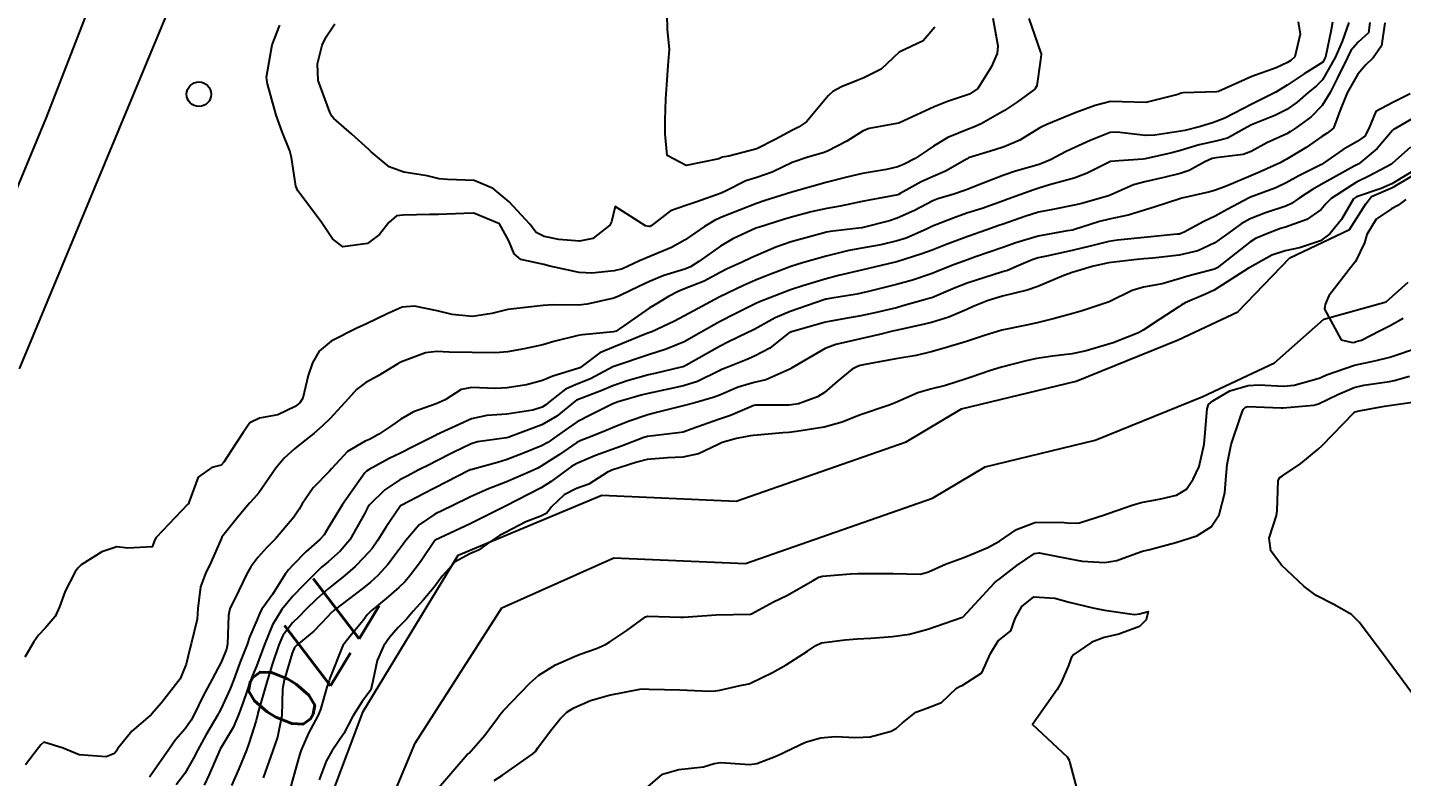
# Model space of a CAD drawing. Header units: metres. Extents: x 307586 to 320046, y 7427249 to 7434250.
# Drawn here: x 318966.1 to 319044, y 7429370.7 to 7429413.1 of the extents above; entities that cross this region are included whole.
import ezdxf
from ezdxf.enums import TextEntityAlignment as Align

# ---------------------------------------------------------------- set-up
doc = ezdxf.new("R2010")
doc.units = ezdxf.units.M
doc.header["$MEASUREMENT"] = 0
for name, color, linetype in [('Cotas', 45, 'Continuous'), ('Curvas de Nivel 1m', 11, 'Continuous'), ('Curvas de Nivel 5m', 15, 'Continuous'), ('Hidrografia', 140, 'Continuous'), ('Linha Férrea', 20, 'Continuous'), ('Postes', 20, 'Continuous')]:
    doc.layers.add(name, color=color, linetype=linetype)
doc.styles.add('Style-STANDARD', font='STANDARD.shx')

msp = doc.modelspace()

# ---------------------------------------------------------------- linework, layer by layer
at = {"layer": 'Curvas de Nivel 1m', "flags": 128}
for points, elevation in [([(319017.524, 7429413.117), (319016.859, 7429412.344), (319015.503, 7429411.71), (319014.468, 7429410.746), (319013.488, 7429410.246), (319013.111, 7429410.109), (319012.226, 7429409.743), (319011.745, 7429409.483), (319011.478, 7429409.234), (319010.236, 7429407.768), (319009.783, 7429407.45), (319009.456, 7429407.293), (319008.475, 7429406.758), (319007.437, 7429406.228), (319005.849, 7429405.816), (319005.492, 7429405.76), (319005.432, 7429405.74), (319005.273, 7429405.664), (319003.427, 7429405.279), (319002.34, 7429405.861), (319002.227, 7429407.08), (319002.226, 7429407.862), (319002.273, 7429409.06), (319002.337, 7429409.861), (319002.4, 7429410.954), (319002.488, 7429411.86), (319002.362, 7429413.02), (319002.34, 7429413.862)], 778), ([(319040.062, 7429413.412), (319039.972, 7429412.968), (319039.655, 7429411.418), (319039.5, 7429411.148), (319038.451, 7429410.473), (319037.487, 7429409.848), (319036.839, 7429409.446), (319035.942, 7429408.992), (319035.476, 7429408.759), (319033.955, 7429407.97), (319033.466, 7429407.774), (319033.247, 7429407.71), (319032.582, 7429407.499), (319031.695, 7429407.272), (319031.459, 7429407.227), (319029.988, 7429406.999), (319029.455, 7429406.979), (319027.831, 7429407.183), (319027.457, 7429407.161), (319026.32, 7429406.702), (319025.444, 7429406.306), (319024.957, 7429406.07), (319024.082, 7429405.6), (319023.43, 7429405.348), (319022.084, 7429404.966), (319021.424, 7429404.744), (319019.911, 7429404.146), (319019.416, 7429403.951), (319019.207, 7429403.87), (319018.589, 7429403.668), (319017.685, 7429403.401), (319017.407, 7429403.286), (319016.357, 7429402.732), (319015.392, 7429402.298), (319014.94, 7429402.156), (319013.383, 7429401.758), (319013.358, 7429401.755), (319013.188, 7429401.732), (319011.582, 7429401.547), (319011.38, 7429401.507), (319011.037, 7429401.412), (319009.375, 7429400.953), (319008.502, 7429400.658), (319007.367, 7429400.174), (319007.114, 7429400.054), (319006.595, 7429399.808), (319005.746, 7429399.427), (319005.354, 7429399.217), (319004.452, 7429398.727), (319003.34, 7429398.292), (319003.018, 7429398.173), (319002.421, 7429397.859), (319001.74, 7429397.455), (319001.326, 7429397.192), (318999.461, 7429395.898), (318999.312, 7429395.85), (318997.549, 7429395.68), (318997.31, 7429395.642), (318995.935, 7429395.305), (318995.305, 7429395.119), (318994.241, 7429394.895), (318993.301, 7429394.73), (318992.616, 7429394.66), (318991.3, 7429394.679), (318990.001, 7429394.711), (318989.3, 7429394.74), (318988.655, 7429394.671), (318987.294, 7429394.163), (318987.211, 7429394.123), (318987.082, 7429394.042), (318985.972, 7429393.364), (318985.277, 7429392.986), (318984.746, 7429392.592), (318984.284, 7429392.075), (318983.251, 7429390.943), (318982.817, 7429390.525), (318982.32, 7429390.099), (318981.725, 7429389.616), (318981.23, 7429389.231), (318980.636, 7429388.705), (318980.18, 7429388.125), (318979.199, 7429386.728), (318978.928, 7429386.41), (318978.679, 7429386.145), (318977.992, 7429385.345), (318977.174, 7429384.297), (318977.118, 7429384.216), (318977.087, 7429384.161), (318976.499, 7429382.821), (318976.179, 7429382.17), (318975.892, 7429381.416), (318975.746, 7429380.174), (318975.707, 7429379.581), (318975.365, 7429378.177), (318975.308, 7429377.961), (318975.081, 7429377.017), (318974.749, 7429376.185), (318973.699, 7429374.84), (318973.138, 7429374.209), (318973.1, 7429374.162), (318973.051, 7429374.107), (318972.018, 7429373.235), (318971.202, 7429372.228), (318971.136, 7429372.115), (318971.02, 7429371.957), (318970.55, 7429371.768), (318969.019, 7429371.891), (318968.12, 7429372.269), (318967.026, 7429372.607), (318966.846, 7429372.461), (318966.726, 7429372.283), (318965.99, 7429371.314)], 774), ([(319040.972, 7429413.398), (319040.599, 7429412.322), (319040.205, 7429411.409), (319039.49, 7429410.137), (319039.129, 7429409.781), (319038.677, 7429409.428), (319038.046, 7429408.866), (319037.473, 7429408.465), (319036.792, 7429408.125), (319035.464, 7429407.59), (319035.225, 7429407.464), (319034.106, 7429406.828), (319033.45, 7429406.656), (319032.495, 7429406.451), (319031.442, 7429406.136), (319030.952, 7429406.006), (319029.435, 7429405.669), (319029.326, 7429405.65), (319027.942, 7429405.555), (319027.478, 7429405.514), (319027.432, 7429405.5), (319026.153, 7429404.845), (319025.423, 7429404.577), (319024.008, 7429404.19), (319023.417, 7429404.009), (319023.122, 7429403.907), (319022.332, 7429403.621), (319021.66, 7429403.377), (319021.408, 7429403.288), (319020.191, 7429402.858), (319019.397, 7429402.594), (319018.701, 7429402.359), (319017.385, 7429401.845), (319017.274, 7429401.792), (319017.049, 7429401.683), (319015.897, 7429401.175), (319015.376, 7429401.007), (319014.458, 7429400.798), (319013.372, 7429400.594), (319012.647, 7429400.46), (319011.367, 7429400.155), (319010.012, 7429399.77), (319009.36, 7429399.557), (319008.071, 7429399.073), (319007.348, 7429398.783), (319006.666, 7429398.484), (319005.333, 7429397.835), (319005.303, 7429397.82), (319003.322, 7429396.766), (319002.724, 7429396.451), (319001.476, 7429395.868), (319001.358, 7429395.824), (319001.312, 7429395.808), (319001.204, 7429395.764), (318999.304, 7429394.991), (318998.538, 7429394.67), (318997.531, 7429393.918), (318997.39, 7429393.82), (318997.291, 7429393.787), (318995.878, 7429393.34), (318995.28, 7429393.102), (318994.377, 7429392.853), (318993.274, 7429392.681), (318992.594, 7429392.656), (318991.274, 7429392.712), (318990.683, 7429392.588), (318989.761, 7429392.013), (318989.261, 7429391.787), (318987.972, 7429391.317), (318987.252, 7429390.917), (318986.737, 7429390.556), (318986.016, 7429390.052), (318985.512, 7429389.784), (318985.237, 7429389.667), (318984.231, 7429389.072), (318983.317, 7429388.088), (318983.212, 7429387.969), (318982.283, 7429387.018), (318981.663, 7429386.105), (318981.487, 7429385.81), (318981.185, 7429385.363), (318980.157, 7429384.125), (318979.669, 7429383.628), (318979.157, 7429383.072), (318978.749, 7429382.544), (318978.528, 7429382.146), (318978.078, 7429381.206), (318977.561, 7429380.156), (318977.483, 7429379.791), (318977.431, 7429378.157), (318977.374, 7429377.873), (318977.083, 7429377.181), (318976.737, 7429376.503), (318976.557, 7429376.165), (318976.036, 7429375.197), (318975.542, 7429374.175), (318975.378, 7429373.847), (318975.041, 7429373.368), (318974.488, 7429372.731), (318974.099, 7429372.194), (318973.007, 7429370.618)], 773), ([(319042.162, 7429413.384), (319042.1, 7429412.808), (319041.516, 7429412.277), (319041.102, 7429411.804), (319040.902, 7429411.399), (319040.344, 7429410.259), (319039.914, 7429409.414), (319039.476, 7429408.686), (319038.855, 7429408.04), (319038.016, 7429407.434), (319037.681, 7429407.216), (319037.458, 7429407.088), (319036.34, 7429406.561), (319035.442, 7429406.076), (319034.99, 7429405.916), (319033.436, 7429405.725), (319033.241, 7429405.687), (319032.815, 7429405.496), (319031.933, 7429405), (319031.426, 7429404.825), (319030.502, 7429404.602), (319029.421, 7429404.361), (319028.779, 7429404.186), (319027.413, 7429403.577), (319027.367, 7429403.56), (319025.843, 7429403.139), (319025.405, 7429403.03), (319024.202, 7429402.796), (319023.398, 7429402.634), (319022.613, 7429402.4), (319021.388, 7429401.964), (319021.145, 7429401.876), (319020.468, 7429401.644), (319019.379, 7429401.257), (319018.215, 7429400.831), (319017.371, 7429400.491), (319016.783, 7429400.271), (319015.364, 7429399.833), (319014.867, 7429399.707), (319013.359, 7429399.348), (319012.052, 7429399.047), (319011.354, 7429398.871), (319010.041, 7429398.467), (319009.34, 7429398.237), (319009.006, 7429398.116), (319008.162, 7429397.792), (319007.573, 7429397.555), (319007.329, 7429397.442), (319006.242, 7429396.893), (319005.319, 7429396.428), (319004.28, 7429395.835), (319003.307, 7429395.301), (319002.287, 7429394.876), (319001.3, 7429394.555), (318999.329, 7429393.899), (318999.301, 7429393.892), (318997.999, 7429393.196), (318997.278, 7429392.917), (318996.581, 7429392.619), (318995.719, 7429391.935), (318995.475, 7429391.723), (318995.259, 7429391.598), (318994.738, 7429391.428), (318993.255, 7429391.185), (318992.127, 7429391.109), (318991.252, 7429390.925), (318989.271, 7429390.02), (318989.251, 7429390.011), (318987.933, 7429389.333), (318987.227, 7429388.989), (318986.585, 7429388.684), (318985.459, 7429388.058), (318985.31, 7429387.961), (318985.211, 7429387.859), (318983.946, 7429386.079), (318983.18, 7429384.805), (318982.911, 7429384.357), (318982.66, 7429384.095), (318981.872, 7429383.393), (318981.151, 7429382.648), (318980.889, 7429382.372), (318980.694, 7429382.117), (318979.975, 7429380.971), (318979.37, 7429380.136), (318979.283, 7429379.975), (318979.114, 7429379.562), (318978.687, 7429378.556), (318978.54, 7429378.146), (318978.134, 7429377.098), (318977.782, 7429376.153), (318977.592, 7429375.63), (318977.056, 7429374.474), (318976.945, 7429374.27), (318976.884, 7429374.162), (318976.199, 7429373.005), (318975.749, 7429372.173), (318975.503, 7429371.69), (318975.009, 7429370.829), (318974.521, 7429370.187)], 772), ([(319043.029, 7429413.375), (319042.829, 7429412.061), (319042.359, 7429411.381), (319041.921, 7429410.963), (319041.494, 7429410.456), (319040.894, 7429409.399), (319040.491, 7429408.423), (319040.107, 7429407.41), (319039.756, 7429407.118), (319039.455, 7429406.925), (319038.567, 7429406.308), (319037.436, 7429405.622), (319037.316, 7429405.56), (319037.081, 7429405.444), (319035.947, 7429404.935), (319035.425, 7429404.706), (319034.079, 7429404.14), (319033.417, 7429403.895), (319033.108, 7429403.801), (319031.859, 7429403.506), (319031.496, 7429403.425), (319031.411, 7429403.395), (319030, 7429402.935), (319029.401, 7429402.749), (319028.476, 7429402.47), (319027.393, 7429402.243), (319026.845, 7429402.112), (319025.384, 7429401.641), (319025.339, 7429401.626), (319025.024, 7429401.585), (319023.38, 7429401.285), (319022.099, 7429400.9), (319021.373, 7429400.636), (319019.818, 7429400.104), (319019.366, 7429399.948), (319019.156, 7429399.871), (319018.628, 7429399.667), (319017.723, 7429399.313), (319017.358, 7429399.172), (319016.25, 7429398.795), (319015.351, 7429398.538), (319013.767, 7429398.144), (319013.346, 7429398.042), (319013.089, 7429397.989), (319011.561, 7429397.748), (319011.376, 7429397.716), (319011.342, 7429397.711), (319011.282, 7429397.691), (319009.325, 7429397.009), (319008.462, 7429396.648), (319007.315, 7429396.019), (319007.173, 7429395.942), (319006.885, 7429395.804), (319005.829, 7429395.294), (319005.305, 7429395.031), (319003.399, 7429393.953), (319003.293, 7429393.894), (319003.264, 7429393.88), (319003.151, 7429393.851), (319001.649, 7429393.505), (319001.286, 7429393.416), (319000.087, 7429393.082), (318999.276, 7429392.8), (318998.642, 7429392.536), (318997.264, 7429392.006), (318997.206, 7429391.978), (318997.13, 7429391.921), (318996.099, 7429391.087), (318995.249, 7429390.579), (318993.589, 7429389.965), (318993.332, 7429389.878), (318993.241, 7429389.855), (318991.603, 7429389.621), (318991.236, 7429389.512), (318990.214, 7429389.019), (318989.22, 7429388.514), (318988.897, 7429388.344), (318988.279, 7429388.029), (318987.58, 7429387.666), (318987.207, 7429387.475), (318986.343, 7429386.907), (318985.485, 7429386.057), (318985.366, 7429385.884), (318985.188, 7429385.55), (318984.357, 7429384.072), (318983.824, 7429383.42), (318983.154, 7429382.847), (318982.747, 7429382.496), (318982.345, 7429382.098), (318981.737, 7429381.504), (318981.131, 7429380.876), (318980.503, 7429380.119), (318979.976, 7429379.261), (318979.534, 7429378.133), (318979.081, 7429376.912), (318978.843, 7429376.375), (318978.754, 7429376.143), (318978.328, 7429374.879), (318978.061, 7429374.15), (318977.756, 7429373.439), (318977.024, 7429372.207), (318977.006, 7429372.177), (318976.996, 7429372.16), (318976.401, 7429370.774), (318976.107, 7429370.169)], 771), ([(319022.849, 7429413.617), (319023.504, 7429411.703), (319023.54, 7429411.61), (319023.541, 7429411.571), (319023.5, 7429411.274), (319023.305, 7429409.792), (319023.189, 7429409.613), (319022.202, 7429408.897), (319021.471, 7429408.404), (319020.144, 7429407.65), (319019.669, 7429407.447), (319019.459, 7429407.372), (319018.257, 7429406.866), (319017.443, 7429406.375), (319017.035, 7429406.09), (319016.409, 7429405.69), (319015.771, 7429405.355), (319015.428, 7429405.216), (319014.775, 7429405.058), (319013.424, 7429404.835), (319012.529, 7429404.632), (319011.419, 7429404.332), (319009.413, 7429403.78), (319007.902, 7429403.298), (319007.403, 7429403.124), (319006.455, 7429402.751), (319005.391, 7429402.334), (319005.036, 7429402.178), (319004.463, 7429401.834), (319003.375, 7429401.079), (319002.586, 7429400.642), (319001.366, 7429400.136), (319000.773, 7429399.879), (318999.811, 7429399.438), (318999.354, 7429399.307), (318998.074, 7429399.191), (318997.352, 7429399.225), (318995.704, 7429399.59), (318995.359, 7429399.678), (318994.063, 7429399.959), (318993.676, 7429400.275), (318993.373, 7429401.007), (318992.843, 7429401.975), (318991.392, 7429402.586), (318990.816, 7429402.574), (318989.39, 7429402.509), (318988.902, 7429402.513), (318987.39, 7429402.479), (318987.01, 7429402.424), (318986.581, 7429402.048), (318986.048, 7429401.381), (318985.371, 7429400.866), (318983.97, 7429400.682), (318983.373, 7429401.124), (318982.743, 7429402.096), (318981.409, 7429403.846), (318981.305, 7429404.112), (318981.061, 7429405.748), (318980.966, 7429406.117), (318980.521, 7429407.201), (318980.181, 7429408.129), (318979.696, 7429409.92), (318979.655, 7429410.137), (318979.646, 7429410.299), (318979.972, 7429412.133), (318980.405, 7429413.241)], 776), ([(319020.803, 7429413.641), (319021.085, 7429412.061), (319021.046, 7429411.637), (319020.713, 7429410.86), (319019.952, 7429409.653), (319019.48, 7429409.331), (319018.241, 7429408.907), (319017.472, 7429408.613), (319015.517, 7429407.709), (319015.48, 7429407.693), (319015.463, 7429407.683), (319013.794, 7429407.389), (319013.456, 7429407.246), (319012.528, 7429406.658), (319011.438, 7429406.105), (319011.182, 7429406.008), (319010.329, 7429405.767), (319009.43, 7429405.452), (319008.302, 7429404.914), (319007.421, 7429404.599), (319006.816, 7429404.409), (319005.623, 7429403.818), (319005.481, 7429403.75), (319005.411, 7429403.725), (319004.022, 7429403.223), (319003.401, 7429403.023), (319002.529, 7429402.725), (319001.434, 7429401.869), (319001.405, 7429401.847), (319001.383, 7429401.838), (319001.333, 7429401.821), (319001.115, 7429401.874), (318999.399, 7429402.963), (318999.19, 7429402.098), (318999.107, 7429401.903), (318998.144, 7429401.143), (318997.374, 7429400.989), (318996.216, 7429401.091), (318995.376, 7429401.254), (318994.928, 7429401.496), (318994.563, 7429401.952), (318993.402, 7429403.226), (318992.483, 7429403.979), (318991.417, 7429404.432), (318989.902, 7429404.497), (318989.418, 7429404.536), (318988.752, 7429404.694), (318987.422, 7429404.908), (318986.585, 7429405.213), (318985.58, 7429406.068), (318985.498, 7429406.134), (318985.434, 7429406.185), (318984.469, 7429407.054), (318983.452, 7429407.949), (318983.343, 7429408.091), (318983.233, 7429408.316), (318982.578, 7429410.099), (318982.535, 7429411.057), (318982.805, 7429412.097), (318983.022, 7429412.584), (318983.521, 7429413.316)], 777), ([(319045.474, 7429408.466), (319043.585, 7429407.368), (319043.51, 7429407.321), (319043.461, 7429407.262), (319042.583, 7429406.241), (319041.538, 7429405.389), (319041.471, 7429405.351), (319041.432, 7429405.332), (319041.288, 7429405.249), (319039.421, 7429404.213), (319038.915, 7429403.928), (319038.172, 7429403.432), (319037.722, 7429403.123), (319037.406, 7429402.983), (319036.256, 7429402.596), (319035.395, 7429402.262), (319034.873, 7429401.985), (319034.18, 7429401.478), (319033.377, 7429400.904), (319032.417, 7429400.455), (319031.37, 7429400.213), (319029.873, 7429400.037), (319029.367, 7429399.991), (319028.962, 7429399.949), (319027.365, 7429399.766), (319027.189, 7429399.737), (319026.429, 7429399.569), (319025.619, 7429399.319), (319025.359, 7429399.232), (319024.821, 7429399.051), (319023.351, 7429398.427), (319022.748, 7429398.217), (319021.345, 7429397.882), (319020.531, 7429397.642), (319019.695, 7429397.298), (319019.335, 7429397.131), (319018.312, 7429396.686), (319017.324, 7429396.386), (319016.753, 7429396.254), (319015.317, 7429395.943), (319015.12, 7429395.899), (319014.391, 7429395.714), (319013.31, 7429395.46), (319011.908, 7429395.143), (319011.304, 7429394.905), (319009.366, 7429393.779), (319009.321, 7429393.751), (319009.292, 7429393.735), (319007.934, 7429393.143), (319007.281, 7429392.981), (319006.371, 7429392.714), (319005.269, 7429392.242), (319004.964, 7429392.128), (319003.911, 7429391.84), (319003.261, 7429391.665), (319001.816, 7429391.306), (319001.256, 7429391.161), (319000.145, 7429390.78), (318999.248, 7429390.418), (318998.886, 7429390.264), (318998.004, 7429389.912), (318997.455, 7429389.703), (318997.238, 7429389.594), (318996.246, 7429388.912), (318995.217, 7429388.244), (318995.019, 7429388.14), (318994.605, 7429387.949), (318993.207, 7429387.331), (318992.227, 7429386.956), (318991.198, 7429386.513), (318990.173, 7429386.005), (318989.188, 7429385.521), (318988.296, 7429384.914), (318987.534, 7429384.036), (318987.385, 7429383.823), (318987.165, 7429383.521), (318986.519, 7429382.68), (318985.946, 7429382.052), (318985.528, 7429381.667), (318985.136, 7429381.355), (318983.483, 7429380.085), (318983.292, 7429379.916), (318983.117, 7429379.722), (318982.317, 7429378.885), (318981.367, 7429378.107), (318981.225, 7429377.975), (318981.088, 7429377.643), (318980.635, 7429376.117), (318980.552, 7429375.602), (318980.505, 7429374.118), (318980.263, 7429372.893), (318980.001, 7429372.125), (318979.456, 7429370.582)], 769), ([(319044.47, 7429406.332), (319043.433, 7429405.404), (319043.416, 7429405.388), (319043.393, 7429405.37), (319042.119, 7429404.69), (319041.422, 7429404.343), (319039.983, 7429403.411), (319039.695, 7429403.129), (319039.403, 7429402.786), (319038.597, 7429402.226), (319037.388, 7429401.794), (319037.117, 7429401.712), (319036.431, 7429401.45), (319035.696, 7429401.141), (319035.378, 7429400.947), (319033.511, 7429399.488), (319033.362, 7429399.413), (319031.853, 7429399.01), (319031.356, 7429398.861), (319030.41, 7429398.581), (319029.351, 7429398.381), (319028.696, 7429398.2), (319027.391, 7429397.56), (319027.358, 7429397.544), (319027.343, 7429397.535), (319025.864, 7429397.046), (319025.333, 7429396.889), (319024.301, 7429396.623), (319023.324, 7429396.372), (319022.705, 7429396.233), (319021.318, 7429395.953), (319021.066, 7429395.884), (319020.341, 7429395.645), (319019.309, 7429395.318), (319018.046, 7429394.932), (319017.303, 7429394.718), (319016.467, 7429394.523), (319015.299, 7429394.325), (319013.579, 7429394.009), (319013.295, 7429393.945), (319013.13, 7429393.896), (319012.84, 7429393.735), (319011.984, 7429393.041), (319011.273, 7429392.429), (319010.86, 7429392.166), (319009.787, 7429391.772), (319009.262, 7429391.7), (319007.359, 7429391.702), (319007.262, 7429391.682), (319005.944, 7429391.125), (319005.254, 7429390.889), (319003.77, 7429390.365), (319003.246, 7429390.181), (319002.971, 7429390.127), (319001.243, 7429389.927), (319001.031, 7429389.873), (318999.755, 7429389.372), (318999.232, 7429389.185), (318998.295, 7429388.841), (318997.22, 7429388.394), (318996.922, 7429388.219), (318996.508, 7429387.927), (318995.769, 7429387.373), (318995.204, 7429387.01), (318993.193, 7429385.97), (318991.856, 7429385.313), (318991.183, 7429384.981), (318989.198, 7429384.044), (318989.173, 7429384.035), (318988.361, 7429382.822), (318987.774, 7429382.034), (318987.48, 7429381.696), (318987.136, 7429381.371), (318986.425, 7429380.752), (318985.575, 7429380.055), (318985.349, 7429379.828), (318985.114, 7429379.499), (318984.459, 7429378.713), (318983.962, 7429378.077), (318983.226, 7429376.24), (318983.186, 7429376.088), (318983.069, 7429375.722), (318982.7, 7429374.45), (318982.557, 7429374.095), (318982.025, 7429373.113), (318981.58, 7429372.104), (318981.447, 7429371.677), (318981.017, 7429370.11)], 768), ([(319045.237, 7429405.343), (319043.422, 7429404.251), (319042.818, 7429403.977), (319041.414, 7429403.508), (319041.251, 7429403.392), (319040.573, 7429402.225), (319039.91, 7429401.412), (319039.379, 7429401.024), (319038.192, 7429400.614), (319037.373, 7429400.456), (319036.621, 7429400.197), (319035.363, 7429399.51), (319035.285, 7429399.461), (319033.35, 7429398.221), (319032.855, 7429397.987), (319031.703, 7429397.506), (319031.477, 7429397.372), (319031.339, 7429397.271), (319030.272, 7429396.582), (319029.319, 7429395.953), (319029.056, 7429395.803), (319028.44, 7429395.549), (319027.622, 7429395.244), (319027.309, 7429395.14), (319026.092, 7429394.786), (319025.303, 7429394.619), (319024.181, 7429394.476), (319023.3, 7429394.343), (319022.696, 7429394.219), (319021.295, 7429393.854), (319020.614, 7429393.64), (319019.641, 7429393.301), (319019.286, 7429393.186), (319018.125, 7429392.826), (319017.277, 7429392.603), (319016.563, 7429392.398), (319015.265, 7429391.831), (319015.175, 7429391.791), (319014.928, 7429391.705), (319013.257, 7429391.129), (319012.257, 7429390.736), (319011.25, 7429390.459), (319009.685, 7429390.211), (319009.247, 7429390.154), (319008.904, 7429390.126), (319007.245, 7429389.987), (319007.079, 7429389.967), (319006.287, 7429389.81), (319005.471, 7429389.587), (319005.238, 7429389.479), (319004.127, 7429388.939), (319003.227, 7429388.759), (319002.361, 7429388.724), (319001.224, 7429388.621), (319000.623, 7429388.478), (318999.215, 7429388.017), (318999.129, 7429387.986), (318998.973, 7429387.902), (318997.9, 7429387.219), (318997.203, 7429386.977), (318996.509, 7429386.618), (318995.797, 7429385.934), (318995.537, 7429385.589), (318995.188, 7429385.419), (318994.331, 7429385.1), (318993.178, 7429384.489), (318992.841, 7429384.308), (318992.339, 7429383.978), (318991.664, 7429383.486), (318991.162, 7429383.28), (318990.336, 7429382.822), (318989.588, 7429382.013), (318989.137, 7429381.379), (318988.513, 7429380.642), (318987.958, 7429380.032), (318987.573, 7429379.579), (318987.109, 7429379.109), (318986.605, 7429378.54), (318986.278, 7429378.048), (318985.908, 7429377.229), (318985.677, 7429376.054), (318985.553, 7429375.57), (318985.061, 7429374.902), (318984.542, 7429374.068), (318984.022, 7429373.092), (318983.339, 7429372.085), (318983.017, 7429371.522), (318982.627, 7429370.474)], 767), ([(319044.207, 7429403.358), (319043.755, 7429403.018), (319043.405, 7429402.823), (319042.535, 7429402.239), (319042.007, 7429401.384), (319041.864, 7429400.899), (319041.367, 7429399.845), (319041, 7429399.395), (319039.84, 7429397.905), (319039.633, 7429397.416), (319039.607, 7429397.147), (319040.544, 7429395.402), (319041.18, 7429395.261), (319041.312, 7429395.282), (319041.398, 7429395.303), (319041.7, 7429395.386), (319042.754, 7429395.943), (319043.326, 7429396.226), (319044.052, 7429396.64)], 766), ([(318989.393, 7429370.014), (318991.022, 7429371.906), (318991.067, 7429371.945), (318991.124, 7429371.989), (318992.021, 7429372.997), (318992.739, 7429373.973), (318992.868, 7429374.158), (318993.057, 7429374.38), (318994.561, 7429375.948), (318995.077, 7429376.395), (318996.024, 7429376.99), (318997.088, 7429377.465), (318997.422, 7429377.585), (318998.347, 7429377.907), (318998.852, 7429378.147), (318999.099, 7429378.296), (319000.067, 7429378.927), (319001.12, 7429379.703), (319001.241, 7429379.748), (319003.12, 7429379.682), (319003.282, 7429379.686), (319005.123, 7429379.82), (319007.062, 7429379.862), (319007.124, 7429379.886), (319008.367, 7429380.551), (319009.134, 7429380.907), (319010.626, 7429381.758), (319010.948, 7429381.951), (319011.147, 7429382.013), (319012.736, 7429382.147), (319013.149, 7429382.163), (319014.686, 7429382.171), (319015.15, 7429382.158), (319016.702, 7429382.132), (319017.151, 7429382.248), (319018.13, 7429382.699), (319019.164, 7429383.067), (319019.58, 7429383.24), (319020.517, 7429383.64), (319021.177, 7429383.988), (319022.15, 7429384.653), (319023.187, 7429385.062), (319024.68, 7429385.079), (319025.187, 7429385.019), (319025.723, 7429385.04), (319027.192, 7429385.503), (319027.234, 7429385.518), (319027.342, 7429385.559), (319028.702, 7429386.044), (319029.202, 7429386.178), (319030.331, 7429386.399), (319031.209, 7429386.607), (319031.772, 7429386.947), (319032.164, 7429387.501), (319032.497, 7429388.231), (319032.777, 7429389.495), (319032.821, 7429389.921), (319032.943, 7429391.493), (319033.026, 7429391.733), (319033.27, 7429391.946), (319034.243, 7429392.51), (319035.283, 7429392.823), (319035.892, 7429392.846), (319037.283, 7429392.777), (319037.882, 7429392.836), (319039.29, 7429393.231), (319039.425, 7429393.284), (319039.715, 7429393.414), (319041.299, 7429393.964), (319042.459, 7429394.221), (319043.303, 7429394.416), (319044.926, 7429394.963)], 767), ([(318992.548, 7429370.434), (318993.01, 7429370.725), (318994.74, 7429371.944), (318994.884, 7429372.083), (318995.028, 7429372.285), (318995.734, 7429373.242), (318996.281, 7429373.928), (318996.671, 7429374.31), (318997.059, 7429374.555), (318998.013, 7429374.961), (318999.067, 7429375.274), (319000.798, 7429375.602), (319001.07, 7429375.623), (319001.322, 7429375.616), (319003.07, 7429375.561), (319004.735, 7429375.491), (319005.07, 7429375.506), (319005.33, 7429375.558), (319006.48, 7429375.806), (319006.968, 7429375.907), (319007.074, 7429375.941), (319008.315, 7429376.553), (319009.085, 7429376.994), (319010.302, 7429377.762), (319010.775, 7429378.078), (319011.1, 7429378.225), (319012.434, 7429378.412), (319013.11, 7429378.455), (319013.9, 7429378.507), (319015.112, 7429378.599), (319016.076, 7429378.728), (319017.116, 7429379.008), (319017.609, 7429379.184), (319019.026, 7429379.661), (319019.097, 7429379.686), (319019.123, 7429379.699), (319020.902, 7429381.634), (319021.035, 7429381.741), (319021.146, 7429381.821), (319022.157, 7429382.621), (319023.168, 7429383.29), (319023.434, 7429383.341), (319025.164, 7429382.987), (319025.867, 7429382.868), (319027.161, 7429382.789), (319027.825, 7429382.892), (319029.171, 7429383.389), (319029.283, 7429383.426), (319029.701, 7429383.532), (319031.177, 7429383.915), (319032.373, 7429384.306), (319033.186, 7429384.812), (319033.631, 7429385.483), (319033.955, 7429386.735), (319034.018, 7429387.478), (319034.087, 7429388.333), (319034.317, 7429389.474), (319034.832, 7429391.04), (319034.997, 7429391.464), (319035.132, 7429391.595), (319035.265, 7429391.626), (319037.15, 7429391.556), (319037.265, 7429391.558), (319038.988, 7429391.702), (319039.268, 7429391.78), (319040.364, 7429392.316), (319041.283, 7429392.701), (319041.833, 7429392.836), (319043.288, 7429393.053), (319043.553, 7429393.102), (319044.426, 7429393.353)], 768), ([(319044.586, 7429375.347), (319043.103, 7429377.37), (319041.579, 7429379.385), (319041.127, 7429379.831), (319040.132, 7429380.404), (319039.138, 7429380.914), (319038.443, 7429381.427), (319037.161, 7429382.626), (319036.56, 7429383.446), (319036.468, 7429384.159), (319036.873, 7429385.443), (319036.922, 7429385.718), (319036.979, 7429387.442), (319037.072, 7429387.594), (319037.225, 7429387.694), (319038.263, 7429388.399), (319039.241, 7429389.201), (319039.464, 7429389.417), (319041.262, 7429391.262), (319041.334, 7429391.318), (319041.571, 7429391.387), (319042.994, 7429391.646), (319043.268, 7429391.68), (319044.721, 7429391.899)], 769), ([(319001.003, 7429369.87), (319002.075, 7429370.797), (319003.015, 7429371.05), (319004.4, 7429371.213), (319005.019, 7429371.398), (319005.393, 7429371.443), (319007.018, 7429371.336), (319007.429, 7429371.386), (319008.476, 7429371.785), (319008.846, 7429371.962), (319009.027, 7429372.06), (319010.195, 7429372.603), (319011.039, 7429372.848), (319011.866, 7429372.916), (319013.04, 7429372.873), (319013.852, 7429372.906), (319015.046, 7429373.236), (319015.351, 7429373.394), (319015.685, 7429373.694), (319016.444, 7429374.301), (319017.061, 7429374.524), (319017.89, 7429374.846), (319018.738, 7429375.663), (319018.958, 7429375.778), (319019.075, 7429375.815), (319020.189, 7429376.541), (319020.666, 7429377.637), (319021.11, 7429378.34), (319021.818, 7429378.921), (319022.063, 7429379.621), (319022.45, 7429380.297), (319023.135, 7429380.839), (319024.316, 7429380.773), (319025.132, 7429380.529), (319026.472, 7429380.224), (319027.128, 7429380.081), (319028.836, 7429379.833), (319029.126, 7429379.878), (319029.608, 7429380.013), (319029.503, 7429379.534), (319029.119, 7429379.165), (319027.947, 7429378.719), (319027.113, 7429378.529), (319026.409, 7429378.268), (319025.393, 7429377.577), (319025.266, 7429377.412), (319025.093, 7429376.948), (319024.677, 7429375.988), (319024.443, 7429375.589), (319023.053, 7429373.61), (319025.026, 7429371.776), (319025.133, 7429371.579), (319025.161, 7429371.439), (319025.653, 7429369.573)], 769)]:
    msp.add_lwpolyline(points, dxfattribs=dict(at, elevation=elevation))
at = {"layer": 'Curvas de Nivel 5m', "flags": 128}
for points, elevation in [([(319038.109, 7429413.434), (319038.227, 7429412.729), (319037.916, 7429411.436), (319037.702, 7429411.237), (319037.5, 7429411.121), (319036.867, 7429410.817), (319035.492, 7429410.328), (319033.596, 7429409.488), (319033.483, 7429409.463), (319031.586, 7429409.405), (319031.482, 7429409.389), (319031.283, 7429409.315), (319029.476, 7429408.858), (319028.134, 7429408.896), (319027.476, 7429408.906), (319026.598, 7429408.692), (319025.47, 7429408.279), (319023.857, 7429407.604), (319023.583, 7429407.486), (319023.46, 7429407.42), (319022.342, 7429406.729), (319021.444, 7429406.348), (319020.909, 7429406.17), (319019.434, 7429405.711), (319019.4, 7429405.694), (319019.343, 7429405.661), (319018.131, 7429404.967), (319017.423, 7429404.67), (319016.737, 7429404.369), (319015.561, 7429403.699), (319015.466, 7429403.646), (319015.412, 7429403.624), (319013.801, 7429403.33), (319013.406, 7429403.245), (319012.159, 7429402.985), (319011.399, 7429402.843), (319010.503, 7429402.656), (319009.392, 7429402.363), (319008.945, 7429402.229), (319007.59, 7429401.798), (319007.438, 7429401.744), (319007.382, 7429401.725), (319006.068, 7429401.121), (319005.372, 7429400.721), (319004.149, 7429399.838), (319003.668, 7429399.535), (319003.356, 7429399.414), (319002.155, 7429399.057), (319001.346, 7429398.711), (319000.782, 7429398.438), (318999.645, 7429397.895), (318999.332, 7429397.771), (318997.823, 7429397.42), (318997.327, 7429397.377), (318995.879, 7429397.383), (318995.327, 7429397.348), (318994.66, 7429397.284), (318993.324, 7429397.122), (318992.412, 7429396.889), (318991.32, 7429396.722), (318990.155, 7429396.841), (318989.323, 7429397.053), (318988.037, 7429397.322), (318987.325, 7429397.265), (318986.482, 7429396.887), (318985.316, 7429396.321), (318984.757, 7429396.068), (318983.305, 7429395.324), (318982.634, 7429394.763), (318982.242, 7429394.101), (318982.003, 7429393.382), (318981.7, 7429392.106), (318981.532, 7429391.835), (318981.258, 7429391.631), (318980.279, 7429391.15), (318979.251, 7429390.964), (318978.694, 7429390.7), (318978.322, 7429390.149), (318977.887, 7429389.5), (318977.218, 7429388.479), (318977.07, 7429388.307), (318976.541, 7429388.167), (318975.763, 7429387.619), (318975.248, 7429386.179), (318975.233, 7429386.139), (318975.192, 7429386.083), (318973.394, 7429384.207), (318973.315, 7429384.063), (318973.165, 7429383.678), (318971.781, 7429383.6), (318971.157, 7429383.667), (318970.311, 7429383.399), (318969.147, 7429382.659), (318968.942, 7429382.465), (318968.806, 7429382.263), (318968.231, 7429381.17), (318967.915, 7429380.272), (318967.667, 7429379.723), (318967.105, 7429379.073), (318966.723, 7429378.66), (318966.456, 7429378.286), (318965.948, 7429377.427)], 775), ([(319044.461, 7429409.355), (319043.478, 7429408.851), (319042.504, 7429408.348), (319042.115, 7429407.383), (319041.885, 7429406.957), (319041.452, 7429406.639), (319040.66, 7429406.186), (319039.554, 7429405.418), (319039.432, 7429405.347), (319038.15, 7429404.709), (319037.422, 7429404.307), (319036.838, 7429404.027), (319035.413, 7429403.491), (319035.336, 7429403.461), (319034.085, 7429402.797), (319033.397, 7429402.419), (319032.77, 7429402.118), (319031.64, 7429401.507), (319031.466, 7429401.425), (319031.382, 7429401.403), (319031.258, 7429401.388), (319029.38, 7429401.209), (319027.873, 7429401.06), (319027.377, 7429400.973), (319026.245, 7429400.701), (319025.372, 7429400.494), (319023.934, 7429400.167), (319023.367, 7429400.044), (319023.038, 7429399.941), (319022.278, 7429399.621), (319021.643, 7429399.344), (319021.359, 7429399.254), (319020.816, 7429399.097), (319019.352, 7429398.613), (319018.665, 7429398.352), (319017.344, 7429397.792), (319017.261, 7429397.763), (319016.99, 7429397.684), (319015.709, 7429397.325), (319015.336, 7429397.228), (319014.11, 7429396.94), (319013.328, 7429396.767), (319012.449, 7429396.616), (319011.323, 7429396.4), (319009.389, 7429395.854), (319009.313, 7429395.828), (319009.28, 7429395.814), (319009.231, 7429395.781), (319008.158, 7429394.938), (319007.3, 7429394.475), (319006.829, 7429394.274), (319005.683, 7429393.816), (319005.399, 7429393.711), (319005.29, 7429393.656), (319004.068, 7429393.051), (319003.277, 7429392.795), (319002.505, 7429392.627), (319001.27, 7429392.369), (319000.876, 7429392.269), (318999.579, 7429391.895), (318999.262, 7429391.773), (318998.017, 7429391.15), (318997.251, 7429390.752), (318996.749, 7429390.424), (318996.064, 7429389.932), (318995.58, 7429389.594), (318995.235, 7429389.403), (318994.198, 7429388.985), (318993.223, 7429388.614), (318992.733, 7429388.462), (318991.214, 7429388.046), (318991.175, 7429388.029), (318991.099, 7429387.992), (318989.203, 7429387.019), (318988.546, 7429386.68), (318987.307, 7429386.039), (318987.238, 7429385.994), (318987.192, 7429385.944), (318986.415, 7429384.813), (318985.959, 7429384.052), (318985.635, 7429383.586), (318985.158, 7429383.061), (318984.658, 7429382.56), (318984.101, 7429382.076), (318983.135, 7429381.299), (318982.49, 7429380.736), (318981.86, 7429380.103), (318981.493, 7429379.73), (318981.112, 7429379.368), (318980.572, 7429378.646), (318980.339, 7429378.121), (318979.967, 7429377.012), (318979.692, 7429376.131), (318979.155, 7429374.239), (318979.135, 7429374.139), (318979.121, 7429374.07), (318979.048, 7429373.83), (318978.649, 7429372.524), (318978.509, 7429372.145), (318978.066, 7429371.096), (318977.651, 7429370.154)], 770)]:
    msp.add_lwpolyline(points, dxfattribs=dict(at, elevation=elevation))
at = {"layer": 'Hidrografia'}
for points in [[(318981.691, 7429365.19), (318985.112, 7429374.347), (318990.509, 7429383.2), (318998.655, 7429386.597), (319006.26, 7429386.261), (319015.892, 7429389.631), (319019.026, 7429391.495), (319025.53, 7429393.058), (319031.3, 7429395.402), (319034.681, 7429396.991), (319037.63, 7429400.059), (319041.009, 7429401.655), (319041.935, 7429403.106), (319042.273, 7429403.535), (319043.502, 7429404.057), (319046.635, 7429405.928)], [(318984.235, 7429363.37), (318988.07, 7429372.547), (318992.972, 7429380.208), (318999.331, 7429383.058), (319006.78, 7429382.729), (319017.382, 7429386.438), (319020.362, 7429388.211), (319026.605, 7429389.711), (319032.706, 7429392.189), (319036.759, 7429394.093), (319039.555, 7429396.569), (319043.094, 7429397.567), (319044.347, 7429398.667)]]:
    msp.add_lwpolyline(points, dxfattribs=at)
at = {"layer": 'Linha Férrea'}
for points in [[(319005.137, 7429620.218), (319005.889, 7429610.192), (319006.432, 7429600.419), (319006.807, 7429591.649), (319006.807, 7429583.542), (319006.513, 7429574.895), (319006.179, 7429565.832), (319005.675, 7429556.138), (319004.674, 7429544.527), (319003.336, 7429532.245), (319001.746, 7429521.712), (318999.115, 7429507.385), (318996.192, 7429493.472), (318992.934, 7429480.608), (318989.677, 7429469.076), (318985.917, 7429457.462), (318982.491, 7429448.023), (318977.769, 7429434.987), (318972.715, 7429422.332), (318967.159, 7429408.005), (318962.563, 7429396.974)], [(318965.649, 7429393.758), (318974.464, 7429414.991), (318979.75, 7429428.514), (318984.611, 7429441.476), (318988.415, 7429451.977), (318991.444, 7429461.362), (318995.53, 7429475.735), (318999.266, 7429488.493), (319002.93, 7429505.399), (319005.609, 7429518.66), (319009.24, 7429551.39), (319010.361, 7429568.317), (319010.699, 7429583.008), (319010.588, 7429599.723), (319009.803, 7429615.529)]]:
    msp.add_lwpolyline(points, dxfattribs=at)
at = {"layer": 'Postes'}
msp.add_circle((318975.81, 7429409.326), 0.694, dxfattribs=at)

# ---------------------------------------------------------------- texts
at = {"layer": 'Cotas', "style": 'Style-STANDARD'}
msp.add_text('770', height=4, rotation=238.63688, dxfattribs=at).set_placement((318982.127, 7429377.77, 770), align=Align.MIDDLE_CENTER)

doc.saveas('drawing.dxf')
